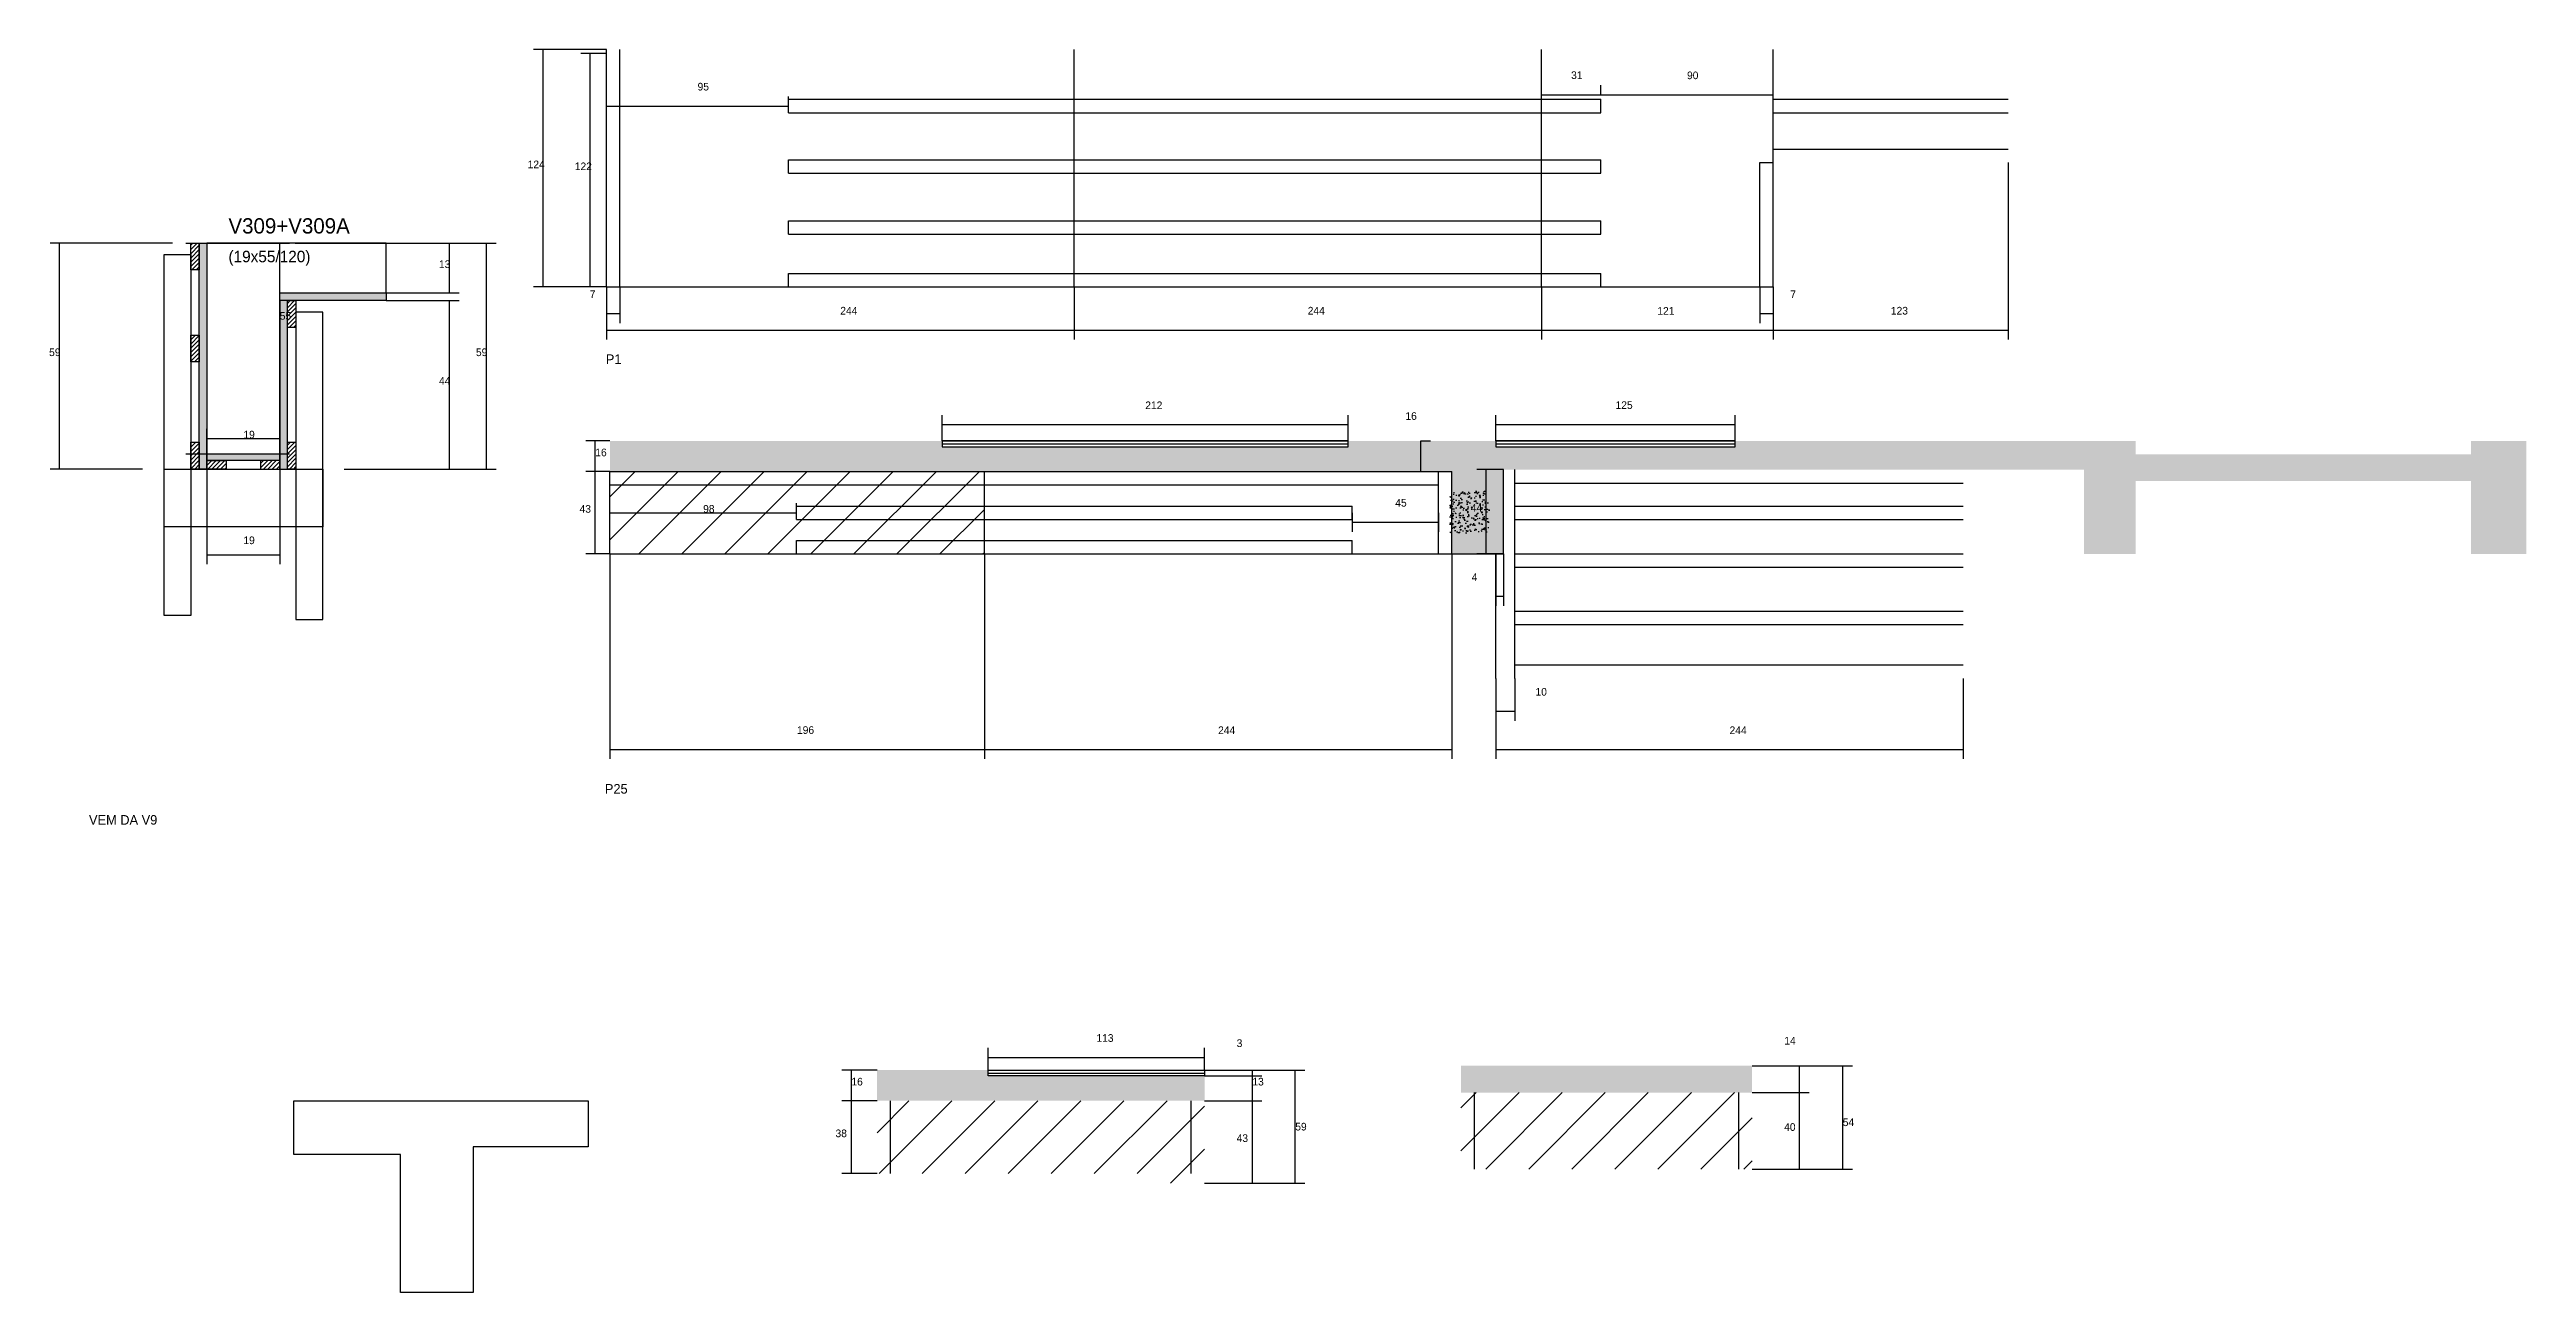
# Model space of a CAD drawing. Header units: metres. Extents: x 3564 to 4857, y 4204 to 4853.
import ezdxf

# ---------------------------------------------------------------- set-up
doc = ezdxf.new("R2010")
doc.units = ezdxf.units.M
for name, color, linetype in [('CONCRETO', 251, 'Continuous'), ('COTA', 241, 'Continuous'), ('Cota Seção (2x)', 4, 'Continuous'), ('Hachura', 253, 'Continuous'), ('Madeira', 126, 'Continuous'), ('NOMENCLATURA', 7, 'Continuous'), ('Painéis', 200, 'Continuous'), ('REAPROVEITAMENTO', 251, 'Continuous'), ('SARR_2.2x7', 40, 'Continuous'), ('SARR_3.5x7', 81, 'Continuous'), ('SARR_EDITAR', 141, 'Continuous'), ('Texto Seção', 7, 'Continuous')]:
    doc.layers.add(name, color=color, linetype=linetype)

msp = doc.modelspace()

# ---------------------------------------------------------------- hatches: boundary and pattern name
at = {"layer": 'COTA'}
h = msp.add_hatch(dxfattribs=at)
h.set_pattern_fill('AR-CONC', scale=0.03)
h.paths.add_polyline_path([(4856.7, 4648.8), (4827.7, 4648.8), (4827.7, 4641.8), (4652.7, 4641.8), (4652.7, 4648.8), (4443.7, 4648.8), (4443.7, 4645.8), (4318.7, 4645.8), (4318.7, 4648.8), (4241.7, 4648.8), (4241.7, 4645.8), (4029.7, 4645.8), (4029.7, 4648.8), (3856.2, 4648.8), (3856.2, 4632.8), (4243.7, 4632.8), (4295.7, 4632.8), (4295.7, 4589.8), (4322.7, 4589.8), (4322.7, 4633.8), (4625.7, 4633.8), (4625.7, 4589.8), (4652.7, 4589.8), (4652.7, 4627.8), (4827.7, 4627.8), (4827.7, 4589.8), (4856.7, 4589.8)])
h = msp.add_hatch(dxfattribs=at)
h.set_pattern_fill('AR-CONC', scale=0.03)
h.paths.add_polyline_path([(4315.2, 4600.8), (4315.2, 4622.7), (4315.2, 4622.7), (4294.6, 4622.7), (4294.6, 4622.7), (4294.6, 4600.8), (4294.6, 4600.8), (4315.2, 4600.8)])
h = msp.add_hatch(dxfattribs=at)
h.set_pattern_fill('AR-CONC', scale=0.03)
h.paths.add_polyline_path([(4166.7, 4317.2), (4053.7, 4317.2), (4053.7, 4317.2), (4053.7, 4320.2), (4053.7, 4320.2), (3995.7, 4320.2), (3995.7, 4320.2), (3995.7, 4304.2), (3995.7, 4304.2), (4166.7, 4304.2), (4166.7, 4304.2), (4166.7, 4317.2)])
h = msp.add_hatch(dxfattribs=at)
h.set_pattern_fill('AR-CONC', scale=0.03)
h.paths.add_polyline_path([(4452.5, 4322.5), (4300.5, 4322.5), (4300.5, 4322.5), (4300.5, 4308.5), (4300.5, 4308.5), (4452.5, 4308.5), (4452.5, 4308.5), (4452.5, 4322.5)])
at = {"layer": 'Hachura'}
h = msp.add_hatch(dxfattribs=at)
h.set_pattern_fill('ANSI31', scale=0.5)
h.paths.add_polyline_path([(3641.9, 4738.1), (3637.5, 4738.1), (3637.5, 4738.1), (3637.5, 4752.1), (3637.5, 4752.1), (3641.9, 4752.1), (3641.9, 4752.1), (3641.9, 4738.1)])
h = msp.add_hatch(color=8, dxfattribs=at)
h.dxf.hatch_style = 1
h.paths.add_polyline_path([(3641.9, 4752.1), (3645.9, 4752.1), (3645.9, 4752.1), (3645.9, 4634.1), (3645.9, 4634.1), (3641.9, 4634.1), (3641.9, 4634.1), (3641.9, 4752.1)])
h = msp.add_hatch(color=8, dxfattribs=at)
h.dxf.hatch_style = 1
h.paths.add_polyline_path([(3683.9, 4722.1), (3683.9, 4726.1), (3683.9, 4726.1), (3739.5, 4726.1), (3739.5, 4726.1), (3739.5, 4722.1), (3739.5, 4722.1), (3683.9, 4722.1)])
h = msp.add_hatch(color=8, dxfattribs=at)
h.dxf.hatch_style = 1
h.paths.add_polyline_path([(3683.9, 4722.1), (3687.9, 4722.1), (3687.9, 4722.1), (3687.9, 4634.1), (3687.9, 4634.1), (3683.9, 4634.1), (3683.9, 4634.1), (3683.9, 4722.1)])
h = msp.add_hatch(dxfattribs=at)
h.set_pattern_fill('ANSI31', scale=0.5)
h.paths.add_polyline_path([(3692.3, 4708.1), (3687.9, 4708.1), (3687.9, 4708.1), (3687.9, 4722.1), (3687.9, 4722.1), (3692.3, 4722.1), (3692.3, 4722.1), (3692.3, 4708.1)])
h = msp.add_hatch(dxfattribs=at)
h.set_pattern_fill('ANSI31', scale=0.5)
h.paths.add_polyline_path([(3641.9, 4690.1), (3637.5, 4690.1), (3637.5, 4690.1), (3637.5, 4704.1), (3637.5, 4704.1), (3641.9, 4704.1), (3641.9, 4704.1), (3641.9, 4690.1)])
h = msp.add_hatch(dxfattribs=at)
h.set_pattern_fill('ANSI31', scale=0.5)
h.paths.add_polyline_path([(3641.9, 4634.1), (3637.5, 4634.1), (3637.5, 4634.1), (3637.5, 4648.1), (3637.5, 4648.1), (3641.9, 4648.1), (3641.9, 4648.1), (3641.9, 4634.1)])
h = msp.add_hatch(color=8, dxfattribs=at)
h.dxf.hatch_style = 1
h.paths.add_polyline_path([(3645.9, 4638.5), (3645.9, 4642.1), (3645.9, 4642.1), (3683.9, 4642.1), (3683.9, 4642.1), (3683.9, 4638.5), (3683.9, 4638.5), (3645.9, 4638.5)])
h = msp.add_hatch(dxfattribs=at)
h.set_pattern_fill('ANSI31', scale=0.5)
h.paths.add_polyline_path([(3692.3, 4634.1), (3687.9, 4634.1), (3687.9, 4634.1), (3687.9, 4648.1), (3687.9, 4648.1), (3692.3, 4648.1), (3692.3, 4648.1), (3692.3, 4634.1)])
h = msp.add_hatch(dxfattribs=at)
h.set_pattern_fill('ANSI31', scale=0.5)
h.paths.add_polyline_path([(3645.9, 4634.1), (3645.9, 4638.5), (3645.9, 4638.5), (3655.9, 4638.5), (3655.9, 4638.5), (3655.9, 4634.1), (3655.9, 4634.1), (3645.9, 4634.1)])
h = msp.add_hatch(dxfattribs=at)
h.set_pattern_fill('ANSI31', scale=0.5)
h.paths.add_polyline_path([(3683.9, 4634.1), (3683.9, 4638.5), (3683.9, 4638.5), (3673.9, 4638.5), (3673.9, 4638.5), (3673.9, 4634.1), (3673.9, 4634.1), (3683.9, 4634.1)])
at = {"layer": 'REAPROVEITAMENTO'}
h = msp.add_hatch(dxfattribs=at)
h.set_pattern_fill('ANSI31', scale=5)
h.paths.add_polyline_path([(4051.7, 4589.8), (4051.7, 4632.8), (4051.7, 4632.8), (3856.2, 4632.8), (3856.2, 4632.8), (3856.2, 4589.8), (3856.2, 4589.8), (4051.7, 4589.8)])
h = msp.add_hatch(dxfattribs=at)
h.set_pattern_fill('ANSI31', scale=5)
h.paths.add_polyline_path([(4452.5, 4268.5), (4452.5, 4308.5), (4452.5, 4308.5), (4300.5, 4308.5), (4300.5, 4308.5), (4300.5, 4268.5), (4300.5, 4268.5), (4452.5, 4268.5)])
h = msp.add_hatch(dxfattribs=at)
h.set_pattern_fill('ANSI31', scale=5)
h.paths.add_polyline_path([(3995.7, 4266.2), (4147.7, 4266.2), (4147.7, 4266.2), (4147.7, 4261.2), (4147.7, 4261.2), (4166.7, 4261.2), (4166.7, 4261.2), (4166.7, 4304.2), (4166.7, 4304.2), (3995.7, 4304.2), (3995.7, 4304.2), (3995.7, 4266.2)])

# ---------------------------------------------------------------- linework, layer by layer
at = {"layer": 'CONCRETO'}
for points in [[(3739.5, 4726.1), (3739.5, 4752.1), (3683.9, 4752.1), (3683.9, 4752.1), (3645.9, 4752.1), (3645.9, 4642.1), (3683.9, 4642.1), (3683.9, 4726.1)], [(3691.3, 4276.1), (3691.3, 4304.1), (3844.9, 4304.1), (3844.9, 4280.1), (3784.9, 4280.1), (3784.9, 4204.1), (3746.9, 4204.1), (3746.9, 4276.1)]]:
    msp.add_lwpolyline(points, close=True, dxfattribs=at)
at = {"layer": 'COTA'}
for p, q in [((3854.5, 4853.2), (3816.4, 4853.2)), ((3821.4, 4729.2), (3821.4, 4853.2)), ((3854.5, 4851.2), (3841, 4851.2)), ((3846, 4729.2), (3846, 4851.2)), ((3854.5, 4823.7), (3854.5, 4828.7)), ((3854.5, 4823.7), (3949.5, 4823.7)), ((3949.5, 4823.7), (3949.5, 4828.7)), ((4342.5, 4829.5), (4342.5, 4834.5)), ((4342.5, 4829.5), (4373.5, 4829.5)), ((4373.5, 4829.5), (4373.5, 4834.5)), ((4373.5, 4829.5), (4373.5, 4834.5)), ((4373.5, 4829.5), (4463.5, 4829.5)), ((4463.5, 4829.5), (4463.5, 4834.5)), ((4586.2, 4794.2), (4586.2, 4701.7)), ((3627.9, 4752.1), (3564, 4752.1)), ((3569, 4634.1), (3569, 4752.1)), ((3691.9, 4752.1), (3796.8, 4752.1)), ((3739.5, 4752.1), (3777.5, 4752.1)), ((3772.5, 4726.1), (3772.5, 4752.1)), ((3791.8, 4634.1), (3791.8, 4752.1)), ((3739.5, 4726.1), (3777.5, 4726.1)), ((3739.5, 4722.1), (3777.5, 4722.1)), ((3772.5, 4634.1), (3772.5, 4722.1)), ((3854.5, 4729.2), (3816.4, 4729.2)), ((3854.5, 4729.2), (3841, 4729.2)), ((3854.5, 4729.2), (3854.5, 4701.7)), ((3854.5, 4729.2), (3854.5, 4710.3)), ((3861.5, 4729.2), (3861.5, 4710.3)), ((4098.5, 4729.2), (4098.5, 4701.7)), ((4098.5, 4729.2), (4098.5, 4701.7)), ((4342.5, 4729.2), (4342.5, 4701.7)), ((4342.5, 4729.2), (4342.5, 4701.7)), ((4456.5, 4729.2), (4456.5, 4710.3)), ((4463.5, 4729.2), (4463.5, 4701.7)), ((4463.5, 4729.2), (4463.5, 4701.7)), ((4463.5, 4729.2), (4463.5, 4710.3)), ((3854.5, 4715.3), (3861.5, 4715.3)), ((3854.5, 4706.7), (4098.5, 4706.7)), ((4098.5, 4706.7), (4342.5, 4706.7)), ((4342.5, 4706.7), (4463.5, 4706.7)), ((4456.5, 4715.3), (4463.5, 4715.3)), ((4463.5, 4706.7), (4586.2, 4706.7)), ((4029.7, 4648.8), (4029.7, 4662.3)), ((4029.7, 4657.3), (4241.7, 4657.3)), ((4241.7, 4648.8), (4241.7, 4662.3)), ((4318.7, 4648.8), (4318.7, 4662.3)), ((4318.7, 4657.3), (4443.7, 4657.3)), ((4443.7, 4648.8), (4443.7, 4662.3)), ((3856.2, 4648.8), (3843.6, 4648.8)), ((3848.6, 4632.8), (3848.6, 4648.8)), ((4279.6, 4632.8), (4279.6, 4648.8)), ((4279.6, 4648.8), (4284.6, 4648.8)), ((3612.3, 4634.1), (3564, 4634.1)), ((3645.9, 4634.1), (3645.9, 4584.4)), ((3683.9, 4634.1), (3683.9, 4584.4)), ((3717.5, 4634.1), (3796.8, 4634.1)), ((3717.5, 4634.1), (3777.5, 4634.1)), ((3856.2, 4632.8), (3843.6, 4632.8)), ((3856.2, 4632.8), (3843.6, 4632.8)), ((3848.6, 4589.8), (3848.6, 4632.8)), ((4279.6, 4632.8), (4284.6, 4632.8)), ((4322.7, 4633.8), (4308.7, 4633.8)), ((4313.7, 4589.8), (4313.7, 4633.8)), ((3856.2, 4610.2), (3856.2, 4616.3)), ((3953.7, 4610.2), (3953.7, 4616.3)), ((3856.2, 4611.3), (3953.7, 4611.3)), ((4243.7, 4611.3), (4243.7, 4601.4)), ((4243.7, 4606.4), (4288.7, 4606.4)), ((4288.7, 4611.3), (4288.7, 4601.4)), ((3645.9, 4589.4), (3683.9, 4589.4)), ((3856.2, 4589.8), (3843.6, 4589.8)), ((3856.2, 4589.8), (3856.2, 4482.7)), ((4051.7, 4589.8), (4051.7, 4482.7)), ((4295.7, 4589.8), (4295.7, 4482.7)), ((4322.7, 4589.8), (4308.7, 4589.8)), ((4318.7, 4589.8), (4318.7, 4562.7)), ((4322.7, 4589.8), (4322.7, 4562.7)), ((4318.7, 4567.7), (4322.7, 4567.7)), ((4051.7, 4524.8), (4051.7, 4482.7)), ((4318.7, 4524.8), (4318.7, 4482.7)), ((4318.7, 4524.8), (4318.7, 4502.7)), ((4328.7, 4524.8), (4328.7, 4502.7)), ((4562.7, 4524.8), (4562.7, 4482.7)), ((4318.7, 4507.7), (4328.7, 4507.7)), ((3856.2, 4487.7), (4051.7, 4487.7)), ((4051.7, 4487.7), (4295.7, 4487.7)), ((4318.7, 4487.7), (4562.7, 4487.7)), ((4053.7, 4320.2), (4053.7, 4331.8)), ((4166.7, 4320.2), (4166.7, 4331.8)), ((3995.7, 4320.2), (3977.3, 4320.2)), ((3982.3, 4304.2), (3982.3, 4320.2)), ((4053.7, 4326.8), (4166.7, 4326.8)), ((4166.7, 4320.2), (4219, 4320.2)), ((4166.7, 4320.2), (4196.6, 4320.2)), ((4191.6, 4317.2), (4191.6, 4320.2)), ((4214, 4261.2), (4214, 4320.2)), ((4452.5, 4322.5), (4504.8, 4322.5)), ((4452.5, 4322.5), (4482.3, 4322.5)), ((4477.3, 4308.5), (4477.3, 4322.5)), ((4499.8, 4268.5), (4499.8, 4322.5)), ((4166.7, 4317.2), (4196.6, 4317.2)), ((4166.7, 4317.2), (4196.6, 4317.2)), ((4191.6, 4304.2), (4191.6, 4317.2)), ((4452.5, 4308.5), (4482.3, 4308.5)), ((4452.5, 4308.5), (4482.3, 4308.5)), ((4477.3, 4268.5), (4477.3, 4308.5)), ((3995.7, 4304.2), (3977.3, 4304.2)), ((3995.7, 4304.2), (3977.3, 4304.2)), ((3982.3, 4266.2), (3982.3, 4304.2)), ((4166.7, 4304.2), (4196.6, 4304.2)), ((4166.7, 4304.2), (4196.6, 4304.2)), ((4191.6, 4261.2), (4191.6, 4304.2)), ((4452.5, 4268.5), (4482.3, 4268.5)), ((4452.5, 4268.5), (4504.8, 4268.5)), ((3995.7, 4266.2), (3977.3, 4266.2)), ((4166.7, 4261.2), (4196.6, 4261.2)), ((4166.7, 4261.2), (4219, 4261.2))]:
    msp.add_line(p, q, dxfattribs=at)
at = {"layer": 'Cota Seção (2x)'}
for p, q in [((3634.9, 4752.1), (3688.9, 4752.1)), ((3683.9, 4642.1), (3683.9, 4752.1)), ((3645.9, 4634.1), (3645.9, 4655.1)), ((3683.9, 4634.1), (3683.9, 4655.1)), ((3634.9, 4642.1), (3688.9, 4642.1)), ((3645.9, 4650.1), (3683.9, 4650.1))]:
    msp.add_line(p, q, dxfattribs=at)
at = {"layer": 'Madeira'}
for points in [[(3641.9, 4738.1), (3637.5, 4738.1), (3637.5, 4752.1), (3641.9, 4752.1)], [(3692.3, 4708.1), (3687.9, 4708.1), (3687.9, 4722.1), (3692.3, 4722.1)], [(3641.9, 4690.1), (3637.5, 4690.1), (3637.5, 4704.1), (3641.9, 4704.1)], [(3641.9, 4634.1), (3637.5, 4634.1), (3637.5, 4648.1), (3641.9, 4648.1)], [(3692.3, 4634.1), (3687.9, 4634.1), (3687.9, 4648.1), (3692.3, 4648.1)], [(3645.9, 4634.1), (3645.9, 4638.5), (3655.9, 4638.5), (3655.9, 4634.1)], [(3683.9, 4634.1), (3683.9, 4638.5), (3673.9, 4638.5), (3673.9, 4634.1)]]:
    msp.add_lwpolyline(points, close=True, dxfattribs=at)
at = {"layer": 'Painéis'}
for p, q in [((3854.5, 4729.2), (3854.5, 4853.2)), ((4098.5, 4729.2), (4098.5, 4853.2)), ((4342.5, 4729.2), (4342.5, 4853.2)), ((4463.5, 4729.2), (4463.5, 4853.2)), ((3683.9, 4726.1), (3739.5, 4726.1)), ((3854.5, 4729.2), (4463.5, 4729.2)), ((3645.9, 4642.1), (3683.9, 4642.1)), ((4029.7, 4648.8), (4241.7, 4648.8)), ((4029.7, 4645.8), (4241.7, 4645.8)), ((4318.7, 4648.8), (4443.7, 4648.8)), ((4318.7, 4645.8), (4443.7, 4645.8)), ((3856.2, 4632.8), (4243.7, 4632.8)), ((3856.2, 4589.8), (3856.2, 4632.8)), ((4051.7, 4589.8), (4051.7, 4632.8)), ((4243.7, 4632.8), (4295.7, 4632.8)), ((4295.7, 4589.8), (4295.7, 4632.8)), ((4322.7, 4589.8), (4322.7, 4633.8)), ((3856.2, 4589.8), (4295.7, 4589.8)), ((4295.7, 4589.8), (4322.7, 4589.8)), ((4318.7, 4524.8), (4318.7, 4589.8))]:
    msp.add_line(p, q, dxfattribs=at)
for points in [[(3641.9, 4752.1), (3645.9, 4752.1), (3645.9, 4634.1), (3641.9, 4634.1)], [(3683.9, 4722.1), (3683.9, 4726.1), (3739.5, 4726.1), (3739.5, 4722.1)], [(3687.9, 4722.1), (3683.9, 4722.1), (3683.9, 4634.1), (3687.9, 4634.1)], [(3645.9, 4638.5), (3645.9, 4642.1), (3683.9, 4642.1), (3683.9, 4638.5)], [(4241.7, 4648.8), (4029.7, 4648.8), (4029.7, 4645.8), (4241.7, 4645.8)], [(4443.7, 4648.8), (4318.7, 4648.8), (4318.7, 4645.8), (4443.7, 4645.8)], [(4053.7, 4320.2), (4166.7, 4320.2), (4166.7, 4317.2), (4053.7, 4317.2)]]:
    msp.add_lwpolyline(points, close=True, dxfattribs=at)
at = {"layer": 'SARR_2.2x7'}
for p, q in [((3861.5, 4729.2), (3861.5, 4853.2)), ((3949.5, 4827.2), (4098.5, 4827.2)), ((3949.5, 4820.2), (3949.5, 4827.2)), ((4098.5, 4827.2), (4342.5, 4827.2)), ((4342.5, 4827.2), (4373.5, 4827.2)), ((4373.5, 4820.2), (4373.5, 4827.2)), ((4463.5, 4827.2), (4586.2, 4827.2)), ((4463.5, 4820.2), (4463.5, 4827.2)), ((3949.5, 4820.2), (4098.5, 4820.2)), ((4098.5, 4820.2), (4342.5, 4820.2)), ((4342.5, 4820.2), (4373.5, 4820.2)), ((4463.5, 4820.2), (4586.2, 4820.2)), ((4463.5, 4801.2), (4586.2, 4801.2)), ((4463.5, 4794.2), (4463.5, 4801.2)), ((3949.5, 4795.6), (4098.5, 4795.6)), ((3949.5, 4788.6), (3949.5, 4795.6)), ((3949.5, 4788.6), (4098.5, 4788.6)), ((4098.5, 4795.6), (4342.5, 4795.6)), ((4098.5, 4788.6), (4342.5, 4788.6)), ((4342.5, 4795.6), (4373.5, 4795.6)), ((4342.5, 4788.6), (4373.5, 4788.6)), ((4373.5, 4788.6), (4373.5, 4795.6)), ((4456.5, 4729.2), (4456.5, 4794.2)), ((4456.5, 4794.2), (4463.5, 4794.2)), ((3949.5, 4763.8), (4098.5, 4763.8)), ((3949.5, 4756.8), (3949.5, 4763.8)), ((4098.5, 4763.8), (4342.5, 4763.8)), ((4342.5, 4763.8), (4373.5, 4763.8)), ((4373.5, 4756.8), (4373.5, 4763.8)), ((3949.5, 4756.8), (4098.5, 4756.8)), ((4098.5, 4756.8), (4342.5, 4756.8)), ((4342.5, 4756.8), (4373.5, 4756.8)), ((3949.5, 4736.2), (4098.5, 4736.2)), ((3949.5, 4729.2), (3949.5, 4736.2)), ((4098.5, 4736.2), (4342.5, 4736.2)), ((4342.5, 4736.2), (4373.5, 4736.2)), ((4373.5, 4729.2), (4373.5, 4736.2)), ((4288.7, 4589.8), (4288.7, 4632.8)), ((4328.7, 4524.8), (4328.7, 4633.8)), ((3856.2, 4625.8), (4051.7, 4625.8)), ((4051.7, 4625.8), (4243.7, 4625.8)), ((4243.7, 4625.8), (4288.7, 4625.8)), ((4328.7, 4626.8), (4562.7, 4626.8)), ((3953.7, 4607.8), (3953.7, 4614.8)), ((3953.7, 4614.8), (4051.7, 4614.8)), ((3953.7, 4607.8), (4051.7, 4607.8)), ((4051.7, 4614.8), (4243.7, 4614.8)), ((4051.7, 4607.8), (4243.7, 4607.8)), ((4243.7, 4607.8), (4243.7, 4614.8)), ((4328.7, 4614.8), (4562.7, 4614.8)), ((4328.7, 4607.8), (4562.7, 4607.8)), ((3953.7, 4589.8), (3953.7, 4596.8)), ((3953.7, 4596.8), (4051.7, 4596.8)), ((4051.7, 4596.8), (4243.7, 4596.8)), ((4243.7, 4589.8), (4243.7, 4596.8)), ((4318.7, 4524.8), (4318.7, 4589.8)), ((4328.7, 4589.8), (4562.7, 4589.8)), ((4328.7, 4582.8), (4562.7, 4582.8)), ((4328.7, 4559.9), (4562.7, 4559.9)), ((4328.7, 4552.9), (4562.7, 4552.9)), ((4328.7, 4531.8), (4562.7, 4531.8)), ((4307.5, 4268.5), (4307.5, 4308.5)), ((4445.5, 4268.5), (4445.5, 4308.5)), ((4002.7, 4266.2), (4002.7, 4304.2)), ((4159.7, 4266.2), (4159.7, 4304.2))]:
    msp.add_line(p, q, dxfattribs=at)
at = {"layer": 'SARR_3.5x7'}
for points in [[(3623.5, 4746.1), (3637.5, 4746.1), (3637.5, 4557.6), (3623.5, 4557.6)], [(3706.3, 4716.1), (3692.3, 4716.1), (3692.3, 4555.6), (3706.3, 4555.6)], [(3623.5, 4634.1), (3706.3, 4634.1), (3706.3, 4604), (3623.5, 4604)]]:
    msp.add_lwpolyline(points, close=True, dxfattribs=at)
at = {"layer": 'SARR_EDITAR'}
for p, q in [((4029.7, 4647.3), (4241.7, 4647.3)), ((4318.7, 4647.3), (4443.7, 4647.3)), ((4053.7, 4318.7), (4166.7, 4318.7))]:
    msp.add_line(p, q, dxfattribs=at)

# ---------------------------------------------------------------- texts
at = {"layer": 'COTA'}
for s, p in [('95', (3902, 4831.8)), ('31', (4358, 4837.8)), ('90', (4418.5, 4837.7)), ('124', (3813.3, 4791.2)), ('122', (3837.9, 4790.2)), ('13', (3767, 4739.1)), ('7', (3845.7, 4723.4)), ('7', (4472.4, 4723.4)), ('244', (3976.5, 4714.8)), ('244', (4220.5, 4714.8)), ('121', (4403, 4714.7)), ('123', (4524.9, 4714.8)), ('59', (3563.5, 4693.1)), ('59', (3786.3, 4693.1)), ('44', (3767, 4678.1)), ('212', (4135.7, 4665.4)), ('125', (4381.2, 4665.5)), ('16', (4271.5, 4659.8)), ('16', (3848.6, 4640.8)), ('45', (4266.2, 4614.5)), ('43', (3840.4, 4611.3)), ('98', (3904.9, 4611.3)), ('44', (4305.6, 4611.8)), ('19', (3664.9, 4594.9)), ('4', (4306.1, 4575.7)), ('10', (4339.4, 4515.8)), ('196', (3953.9, 4495.8)), ('244', (4173.7, 4495.7)), ('244', (4440.7, 4495.7)), ('113', (4110.2, 4335)), ('3', (4183.4, 4332.3)), ('14', (4469.3, 4333.6)), ('16', (3982.3, 4312.2)), ('13', (4191.6, 4312.2)), ('59', (4214, 4288.7)), ('54', (4499.8, 4291)), ('38', (3974, 4285.2)), ('43', (4183.4, 4282.7)), ('40', (4469.2, 4288.5))]:
    msp.add_text(s, height=4, dxfattribs=at).set_placement(p)
at = {"layer": 'Cota Seção (2x)'}
for s, p in [('55', (3683.9, 4712.1)), ('19', (3664.9, 4650.1))]:
    msp.add_text(s, height=4, dxfattribs=at).set_placement(p)
at = {"layer": 'NOMENCLATURA'}
for s, p in [('P1', (3854.1, 4689)), ('P25', (3853.6, 4464.6))]:
    msp.add_text(s, height=5, dxfattribs=at).set_placement(p)
at = {"layer": 'Texto Seção'}
for s, height, p in [('V309+V309A', 8, (3657.1, 4757.1)), ('(19x55/120)', 6, (3657.1, 4742.1)), ('VEM DA V9', 5, (3584.3, 4448.4))]:
    msp.add_text(s, height=height, dxfattribs=at).set_placement(p)

doc.saveas('drawing.dxf')
